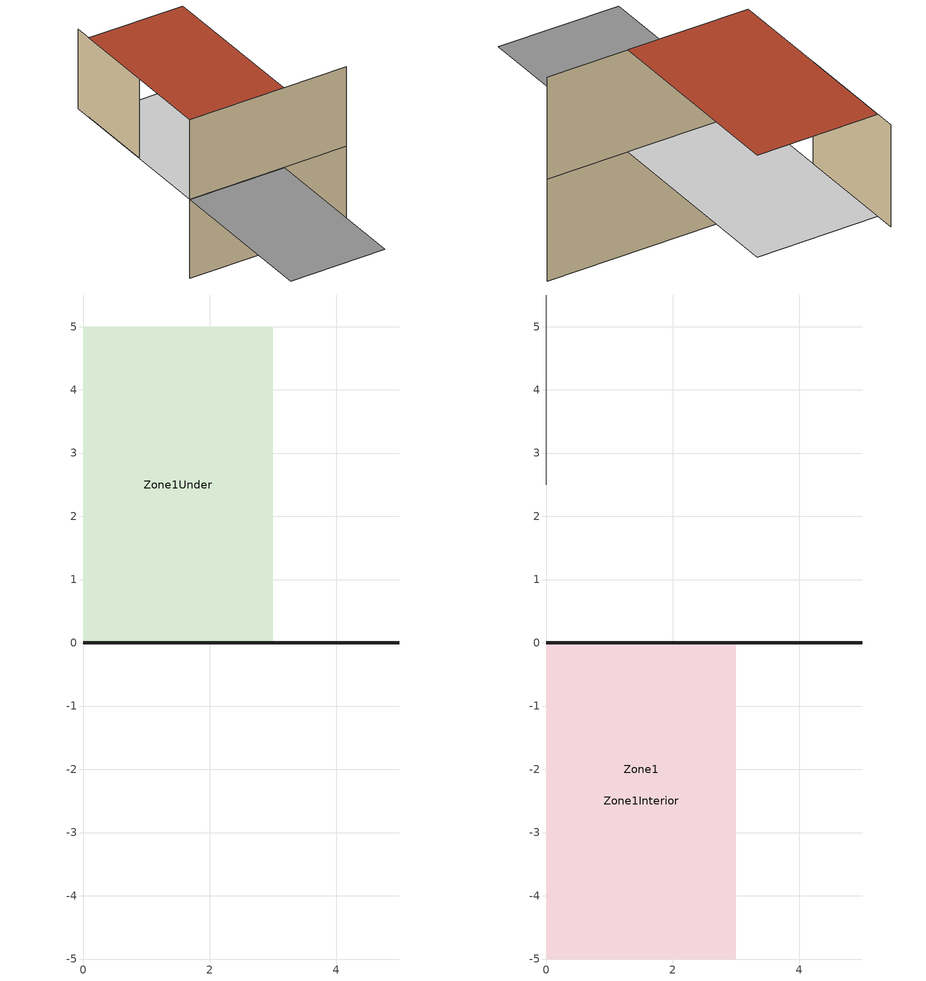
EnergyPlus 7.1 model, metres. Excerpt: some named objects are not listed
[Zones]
Zone1Under
 wall ground (ConcreteWall): 0,0 5,0 z-2.5:0
 ceiling inside (LayInTile): 0,5 0,0 3,0 3,5 z0
Zone1
 floor ground (ConcreteSlab): 0,-5 0,0 3,0 3,-5 z0
 floor adiabatic (ConcreteSlab): 0,-5 0,0 3,0 3,-5 z0
 wall outside (WoodStud): 0,0 5,0 z0:2.5
 wall adiabatic (WoodStud): 0,0 5,0 z0:2.5
 ceiling adiabatic (LayInTile): 0,5 0,0 3,0 3,5 z2.5
 roof outside (MetalDeck): 0,5 0,0 3,0 3,5 z2.5
Zone1Interior
 floor inside (ConcreteSlab): 0,-5 0,0 3,0 3,-5 z0
 wall inside (Woodstud): 0,2.5 0,5.5 z0:2.5
[Coil:Cooling:DX:TwoSpeed]
Coil:Cooling:DX:TwoSpeedA1: AvailSched, 950, 0.8, 3, 0.001, AirInNode, AirOutNode, TotCoolCapFunTempCurve, TotCoolCapFunFlowFracCurve, EneInRatFunTempCurve, EnInRatFunFlowFracCurve, PartLoadFracCorCurve, 850, 0.8, 3, 0.001, LowSpeedTotCoolCapFunTempCurve, LowSpeedEneInRatFunTempCurve, ConAirInNode, AirCooled, 0.9, , , 0.9, , , SupWatStorTank, ConCollWatStorTank, 0, 2, BasHeatOpSched
[Coil:Cooling:DX:MultiSpeed]
Coil:Cooling:DX:MultiSpeedA1: AvailSched, AirInNode, AirOutNode, ConAirInNode, AirCooled, SupWatStorTank, ConCollWatStorTank, No, No, 0, 10, 0, 2, BasHeatOpSched, NaturalGas, 2, 950, 0.8, 3, 0.001, Speed1TotCoolCapFunTempCurve, Speed1TotCoolCapFunFlowFracCurve, Speed1EneInRatFunTempCurve, Speed1EneInRatFunFlowFracCurve, Speed1PartLoadFracCorCurve, 0, 0, 0, 0, 0.1, Speed1WasHeatFunTempCurve, 0.9, , , 900, 0.7, 3, 0.0005, Speed2TotCoolCapFunTempCurve, Speed2TotCoolCapFunFlowFracCurve, Speed2EneInRatFunTempCurve, Speed2EneInRatFunFlowFracCurve, Speed2PartLoadFracCorCurve, 0, 0, 0, 0, 0.5, Speed2WasHeatFunTempCurve, 0.9, , , , , 3, , A25, A26, A27, A28, A29, 0, 0, 0, 0, , A30, 0.9, , , , , 3, , A31, A32, A33, A34, A35, 0, 0, 0, 0, , A36, 0.9
[Coil:Cooling:DX:TwoStageWithHumidityControlMode]
Coil:Cooling:DX:TwoStageWithHumidityControlModeA1: AvailSched, AirInNode, AirOutNod, 0, 10, 1, 0, CoilPerformance:DX:Cooling, NormModeStage1CoilPerform, CoilPerformance:DX:Cooling, NormModeStage1+2CoilPerform, CoilPerformance:DX:Cooling, DehumMode1Stage1CoilPerform, CoilPerformance:DX:Cooling, DehumMode1Stage1+2CoilPerform, SupWatStorTank, ConCollWatStorTank, 0, 2, BasHeatOpSched
[CoilPerformance:DX:Cooling]
CoilPerformance:DX:CoolingA1: 950, 0.7, 3, 2.5, 0, TotCoolCapFunTempCurve, TotCoolCapFunFlowFracCurve, EneInRatFunTempCurve, EneInRatFunFlowFracCurve, PartLoadFracCorCurve, 0, 0, 0, 0, ConAirInNode, AirCooled, 0.9, , 0
[Coil:Cooling:DX:VariableRefrigerantFlow]
Coil:Cooling:DX:VariableRefrigerantFlowA1: AvailSched, 950, 0.6, 2, CoolCapRatModFunTempCurve, CoolCapModCurveFunFlowFrac, CoilAirInNode, CoilAirOutNode, WatStorTankConColl
[Coil:Heating:DX:VariableRefrigerantFlow]
Coil:Heating:DX:VariableRefrigerantFlowA1: AvailSched, 950, 1.5, CoilAirInNode, CoilAirOutNode, HeatCapRatModFunTempCurve, HeatCapModFunFlowFracCurve
[Coil:Heating:Water]
Coil:Heating:WaterA1: AvailSched, , , WatInNode, WatOutNode, AirInNode, AirOutNode, UFactorTimesAreaAndDersignWaterFlowRate, , 82.2, 16.6, 71.1, 32.2, 0.5
[Coil:Heating:Steam]
Coil:Heating:SteamA1: AvailSched, , 2.5, 20, WatInNode, WatOutNode, AirInNode, AirOutNode, TemperatureSetpointControl, TempSetNode
[Coil:Heating:Electric]
Coil:Heating:ElectricA1: AvailSched, 1, , AirInNode, AirOutNode, TempSetNode
[Coil:Heating:Gas]
Coil:Heating:GasA1: AvailSched, 0.8, , AirInNode, AirOutNode, TempSetNode, 15, PartLoadFracCorCurve, 15
[Coil:Heating:Desuperheater]
Coil:Heating:DesuperheaterA1: AvailSched, 0.7, AirInNode, AirOutNode, Coil:Cooling:DX:SingleSpeed, HeatSource, TempSetNode, 10
[Coil:Heating:DX:SingleSpeed]
Coil:Heating:DX:SingleSpeedA1: AvailSched, 950, 5.5, 0.1, 773.3, AirInNode, AirOutNode, TotHeatCapFunTempCurve, TotHeatCapFunFlowFracCurve, EneInRatFunTempCurve, EneInRatFunFlowFracCurve, PartLoadFracCorCurve, DefrEneInRatFunTempCurve, -8, 20, 5, 0, 10, ReverseCycle, Timed, 0.058333, 0, 4, EvapAirInNode
[Coil:Heating:DX:MultiSpeed]
Coil:Heating:DX:MultiSpeedA1: AvailSched, AirInNode, AirOutNode, -8, 0, 10, DefrEneInRatFunTempCurve, 5, ReverseCycle, Timed, 0.058333, 0, No, NaturalGas, 2, 975, 5.5, 0.01, Speed1TotHeatCapFunTempCurve, Speed1TotHeatCapFunFlowFracCurve, Speed1EneInRatFunTempCurve, Speed1EneInRatFunFlowFracCurve, Speed1PartLoadFracCorCurve, 0.5, Speed1WasHeatFunTempCurve, 950, 5.5, 0.005, Speed2TotHeatCapFunTempCurve, Speed2TotHeatCapFunFlowFracCurve, Speed2EneInRatFunTempCurve, Speed2EneInRatFunFlowFracCurve, Speed2PartLoadFracCorCurve, 0.5, Speed2WasHeatFunTempCurve, , , , A22, A23, A24, A25, A26, , A27, , , , A28, A29, A30, A31, A32, , A33
[Coil:Cooling:WaterToAirHeatPump:ParameterEstimation]
Coil:CoolingWaterToAirHeatPump:ParameterEstimationA1: Scroll, R410a, 5, 900, 0, 0, 1500, 0, WatInNode, WatOutNode, AirInNode, AirOutNode, 1, 1.5, 200, 100, 0.7, , , , 5, 2, 0.4, , 1.5, 2
[Coil:Heating:WaterToAirHeatPump:ParameterEstimation]
Coil:Heating:WaterToAirHeatPump:ParameterEstimationA1: Scroll, R410a, 5, 900, 1500, 0, WatInNode, WatOutNode, AirInNode, AirOutNode, 1, 200, 100, 0.7, , , , 5, 2, 0.4, , 1, 2
[Coil:Cooling:WaterToAirHeatPump:EquationFit]
Coil:Cooling:WaterToAirHeatPump:EquationFitA1: WatInNode, WatOutNode, AirInNode, AirOutNode, 1.5, 1, 950, 250, 6, 1, 2, 0.75, 1.5, 5, 1, 0.7, 1, 0.35, 2.5, 0.35, 1, 0.55, 6, 1.37, 0.6, 0, 0
[Coil:Cooling:WaterToAirHeatPump:VariableSpeedEquationFit]
Coil:Cooling:WaterToAirHeatPump:VariableSpeedEquationFitA1: WatRefHXWatInNode, WatRefHXWatOutNode, InAirInNode, InAirOutNode, 2, 2, 975, .01, .01, 0, 0, 0, EnePartLoadFracCurve, 1, 0.75, 5.5, 5, 4.5, Speed1TotCoolCapFunTempCurve, Speed1TotCoolCapFunAirFlowFracCurv, Speed1TotCoolCapFunWatFlowFracCurve, Speed1EneInRatFunTempCurve, Speed1EneInRatFunAirFlowFracCurve, Speed1EneInRatFunWatFlowFracCurve, 0.5, Speed1WasHeatFunTempCurve, 1000, 0.75, 6, 5.5, 5, Speed2TotCoolCapFunTempCurve, Speed2TotCoolCapFunAirFlowFracCurve, Speed2TotCoolCapFunWatFlowFracCurve, Speed2EneInRatFunTempCurve, Speed2EneInRatFunAirFlowFracCurve, Speed2EneInRatFunWatFlowFracCurve, 0.5, Speed2WasHeatFunTempCurve, , , , , , A21, A22, A23, A24, A25, A26, , A27, , , , , , A28, A29, A30, A31, A32, A33, , A34, , , , , , A35, A36, A37, A38, A39, A40, , A41, , , , , , A42, A43, A44, A45, A46, A47, , A48, , , , , , A49, A50, A51, A52, A53, A54, , A55, , , , , , A56, A57, A58, A59, A60, A61, , A62, , , , , , A63, A64, A65, A66, A67, A68, , A69, , , , , , A70, A71, A72, A73, A74, A75, , A76
[Coil:Heating:WaterToAirHeatPump:EquationFit]
Coil:Heating:WaterToAirHeatPump:EquationFitA1: WatInNode, WatOutNode, AirInNode, AirOutNode, 1, 0.75, 950, 5, 0.5, 2, 0.01, 0.05, 15, 1.5, .75, 6, .45, 11
[Coil:Heating:WaterToAirHeatPump:VariableSpeedEquationFit]
Coil:Heating:WaterToAirHeatPump:VariableSpeedEquationFitA1: WatRefHXWatInNode, WatRefHXWatOutNode, InAirInNode, InAirOutNode, 2, 2, 900, 0.01, 0.005, EnePartLoadFracCurve, 950, 6.5, 0.001, 0.005, Speed1TotHeatCapFunTempCurve, Speed1TotHeatCapFunAirFlowFracCur, Speed1TotHeatCapFunWatFlowFracCur, Speed1EneInRatFunTempCurve, Speed1EneInRatFunAirFlowFracCurve, Speed1EneInRatFunWatFlowFracCurve, 0.5, A13, 950, 6.5, 0.5, 0.3, Speed2TotHeatCapFunTempCurve, Speed2TotHeatCapFunAirFlowFracCur, Speed2TotHeatCapFunWatFlowFracCurve, Speed2EneInRatFunTempCurve, Speed2EneInRatFunAirFlowFracCurve, Speed2EneInRatFunWatFlowFracCurve, 0.1, Speed2WasHeatFunTempCurve, , , , , A21, A22, A23, A24, A25, A26, , A27, , , , , A28, A29, A30, A31, A32, A33, , A34, , , , , A35, A36, A37, A38, A39, A40, , A41, , , , , A42, A43, A44, A45, A46, A47, , A48, , , , , A49, A50, A51, A52, A53, A54, , A55, , , , , A56, A57, A58, A59, A60, A61, , A62, , , , , A63, A64, A65, A66, A67, A68, , A69, , , , , A70, A71, A72, A73, A74, A75, , A76
[Coil:WaterHeating:AirToWaterHeatPump]
Coil:WaterHeating:AirToWaterHeatPumpA1: 900, 3.2, 0.85, 19.7, 13.5, 57.5, , , Yes, Yes, No, 0, 0.2, EvapAirInNode, EvapAirOutNode, ConWatInNode, ConWatOutNode, 0, 10, WetBulbTemperature, HeatCapFunTempCurve, HeatCapFunAirFlowFracCurve, HeatCapFunWatFlowFracCurve, HeatCOPFunTEmpCurve, HeatCOPFunAirFlowFracCurve, HeatCOPFunWatFlowFracCurve, PartLoadFracCorCurve
[Coil:WaterHeating:Desuperheater]
Coil:WaterHeating:DesuperheaterA1: AvailSched, SetTempSched, 5, 0.7, 10, 5, 20, HeatReEffFunTempCurve, WatInNode, WatOutNode, WaterHeater:Mixed, Tank, Coil:Cooling:DX:SingleSpeed, HeatSource, 3.5, 0, 0.2, 0, 0
[CoilSystem:Cooling:DX]
CoilSystem:Cooling:DXA1: AvailSched, DXCoolCOilSysInNode, DXCoolCoilSysOutNode, DXCoolCoilSysNode, CoilSystem:Cooling:DX:HeatExchangerAssited, CoolCoil, None, Yes, No
[CoilSystem:Heating:DX]
CoilSystem:Heating:DXA1: AvailSched, Coil:Heating:DX:SingleSpeed, HeatCoil
[CoilSystem:Cooling:Water:HeatExchangerAssisted]
CoilSystem:Cooling:Water:HeatExchangerAssistedA1: HeatExchanger:AirToAir:SensibleAndLatent, HeatExchanger, Coil:Cooling:Water, CoolCoil
[CoilSystem:Cooling:DX:HeatExchangerAssisted]
CoilSystem:Cooling:DX:HeatExchangerAssistedA1: HeatExchanger:AirToAir:SensibleAndLatent, HeatExchanger, Coil:Cooling:DX:SingleSpeed, CoolCoil
[EvaporativeCooler:Direct:CelDekPad]
EvaporativeCooler:Direct:CelDekPadA1: AvailSched, 1.5, 0.05, 550, AirInNode, AirOutNode, A5, WatSupStorTank
[EvaporativeCooler:Indirect:CelDekPad]
EvaporativeXooler:Indirect:CelDekPadA1: AvailSched, 1.5, 0.05, 550, 5.5, 0.7, 50, 0.6, PrimAirInNode, PrimAirOutNode, A5, WatSupStorTank, SecAirInNode
[EvaporativeCooler:Indirect:WetCoil]
EvaporativeCooler:Indirect:WetCoilA1: AvailSched, 0.75, 2, 500, 5.5, 0.7, 25, PrimAirInNode, PrimAirOutNode, A5, WatSupStorTank, SecAirInNode
[EvaporativeCooler:Indirect:ResearchSpecial]
EvaporativeCooler:Indirect:ResearchSpecialA1: AvailSched, 1, 2, 350, , 0.6, 18, PrimAirInNode, PrimAirOutNode, ControlType, 0.7, SecAirInNode, SensNode, RelAirInNode, WatSupStorTank, 0.4, 3
[EvaporativeCooler:Direct:ResearchSpecial]
EvaporativeCooler:Direct:ReasearchSpecialA1: AvailSched, 0.75, 375, AirInNode, AirOutNode, SensNode, WatSupStorTank, 0.3, 3
[Humidifier:Steam:Electric]
Humidifier:Steam:ElectricA1: AvailSched, 6.5, 550, 500, 300, AirInNode, AirOutNode, WatStorTank
[Dehumidifier:Desiccant:NoFans]
Dehumidifier:Desiccant:NoFansA1: AvailSched, ProAirInNode, ProAirOutNode, RegenAirInNode, RegenFanInNode, LeavingMaximumHumidityRatioSetpoint, 0.6, 6.5, 3, 500, Coil:Heating:Gas, RegenCoil, Fan:VariableVolume, RegenFan, Default, LeavDryFunEntDryHumRatCur, LeavDryFunAirVelCurve, LeavHumRatFunEntDryHum, LeavHumRatFunAirVelCurve, RegenEneFunEntDryHumRat, RegenEneFunAirVelCurve, RegenVelFunEntDryHumRat, RegenVelFunAirVelCurve, 121
[Dehumidifier:Desiccant:System]
Dehumidifier:Desiccant:SystemA1: AvailSched, HeatExchanger:Desiccant:BalancedFlow, DesHeatExchanger, SensNode, Fan:OnOff, RegenAirFan, DrawThrough, Coil:Heating:Gas, RegenAirHeater, 20, Coil:Cooling:DX:SingleSpeed, CompCoolCoil, No, No, 3.5, 500, ExFanPwrCurve
[HeatExchanger:AirToAir:FlatPlate]
HeatExchanger:AirToAir:FlatePlateA1: AvailSched, CounterFlow, Yes, 2, 5.5, 20, 25, 3.5, 20, 750, SupAirInNode, SupAirOutNode, SecAirInNode, SecAirOutNode
[HeatExchanger:AirToAir:SensibleAndLatent]
HeatExchanger:AirToAir:SensibleAndLatentA1: AvailSched, .01, 0, 0, 0, 0, 0, 0, 0, 0, SupAirInNode, SupAirOutNode, ExAirInNode, ExAirOutNode, 0, No, Plate, None, 1.7, 0.083, 0.012, Yes
[HeatExchanger:Desiccant:BalancedFlow]
HeatExchanger:Desiccant:BalancedFlowA1: AvailSched, RegenAirInNode, RegenAirOutNode, ProAirInNode, ProAirOutNode, HeatExchanger:Desiccant:BalancedFlow:PerformanceDataType1, HeatExchangerPer, No
[HeatExchanger:Desiccant:BalancedFlow:PerformanceDataType1]
HeatExchanger:Desiccant:BalancedFlow:PerformanceDataType1A1: 5, 3, 0, 1, 0.5, 5, -.5, 15, .03, -.3, .9, 0.2, 0.7, 15, 35, 0.2, 0.7, 15, 35, 0.5, 15, 15, 35, 20, 70, 20, 70, -5, 10, .33, 0.7, 15, -.2, 1, 2.5, 0.2, 0.7, 15, 35, .2, .7, 15, 35, 1, 15, 0.2, 0.7, 20, 70, 20, 70
[AirLoopHVAC:Unitary:Furnace:HeatOnly]
AirLoopHVAC:Unitary:Furnace:HeatOnlyA1: AvailSched, FurAirInNode, FurAirOutNode, SupAirFanOpModSched, 80, 0.01, ConZoneThermLoc, Fan:OnOff, SupFan, BlowThrough, Coil:Heating:Gas, HeatCoil
[AirLoopHVAC:Unitary:Furnace:HeatCool]
AirLoopHVAC:Unitary:Furnace:HeatCoolA1: AvailSched, FurAirInNode, FurAirOutNode, SupAirFanOpModSched, 80, 0.1, 0.1, , ConZoneThermLoc, Fan:OnOff, SupFan, BlowThrough, Coil:Heating:Gas, HeatCoil, CoilSystem:Cooling:DX:HeatExchangerAssisted, CoolCoil, None, A15, A16
[AirLoopHVAC:UnitaryHeatOnly]
AirLoopHVAC:UnitaryHeatOnlyA1: AvailSched, UnitSysAirInNOde, UnitSysAirOutNode, SupAirFanOpModSched, 80, 0.05, ConZoneThermLoc, Fan:OnOff, SupFan, BlowThrough, Coil:Heating:Gas, HeatCoil
[AirLoopHVAC:UnitaryHeatCool]
AirLoopHVACV:UnitaryHeatCoolA1: AvailSched, UnitSysAirInNode, UnitSysAirOutNode, SupAirFanOpModSched, 80, 0.05, 0.05, , ConZoneorThermostatLoc, Fan:OnOff, SupFan, BlowThrough, Coil:Heating:Gas, HeatingCoil, CoilSystem:Cooling:DX:HeatExchangerAssisted, CoolCoil, None, A15, A16
[AirLoopHVAC:UnitaryHeatPump:AirToAir]
AirLoopHVAC:UnitaryHeatPump:AirToAirA1: AvailSched, AirInNode, AirOutNode, 0.01, 0.01, .005, ConZoneThermLoc, Fan:OnOff, SupAirFan, Coil:Heating:DX:SingleSpeed, HeatCoil, CoilSystem:Cooling:DX:HeatExchangerAssisted, CoolCoil, Coil:Heating:Gas, SupHeatCoil, 55, 21, BlowThrough, SupAirFanOpModSched, None
[AirLoopHVAC:UnitaryHeatPump:WaterToAir]
AirLoopHVAC:UnitaryHeatPump:WaterToAirA1: AvailSched, AirInNode, AirOutNode, 0.01, ConZoneThremLoc, Fan:OnOff, SupAirFan, Coil:Heating:WaterToAirHeatPump:EquationFit, HeatCoil, 0.001, Coil:Cooling:WaterToAirHeatPump:EquationFit, CoolCoil, 0.001, 2.5, 60, 0.01, 60, Coil:Heating:Gas, SupHeatCoil, 55, 21, OutDryTempSensNode, BlowThrough, SupAirFanOpModeSched, None
[AirLoopHVAC:UnitaryHeatCool:VAVChangeoverBypass]
AirLoopHVAC:UnitaryHeatCool:VAVChangeoverBypassA1: AvailSched, 0.01, 0.01, .005, .002, .002, .003, , AirInNode, ByDuctMixNode, ByDuctSplitNode, AirOutNod, OutdoorAir:Mixer, OutAirMix, Fan:OnOff, SupAirFan, BlowThrough, SupAirFanOpModSched, CoilSystem:Cooling:DX:HeatExchangerAssisted, CoolCoil, Coil:Heating:Gas, HeatCoil, ZonePriority, 8, 50, None
[AirLoopHVAC:UnitaryHeatPump:AirToAir:MultiSpeed]
AirLoopHVAC:UnitaryHeatPump:AirToAir:MultiSpeedA1: AvailSched, AirInNode, AirOutNode, ConNodeTherLoc, Fan:OnOff, SupAirFan, BlowThrough, SupAirFanOpModSched, Coil:Heating:DX:MultiSpeed, HeatCoil, -8, Coil:Cooling:DX:MultiSpeed, CoolCoil, Coil:Heating:Gas, SupHeatCoil, , 21, 0, 0, 0, 80, HeatRecWatInNode, HeatRecWatOutNode, , 2, 2, 0.05, 0.05, , , 0.05, 0.05
[ZoneTerminalUnitList]
ZoneTermUnitList: ZoneTermUnit1, A3, A4, A5, A6, A7, A8, A9, A10, A11, A12, A13, A14, A15, A16, A17, A18, A19, A20, A21
[Controller:WaterCoil]
Controller:WaterCoilA1: Temperature, , Flow, SensNode, ActNode, , , 1e-07
[Controller:OutdoorAir]
Controller:OutdoorAirA1: RelAirOutNode, ReAirNode, MixAirNode, ActNode, 0.005, 2.5, NoEconomizer, ModulateFlow, , , , , , NoLockout, ProportionalMinimum, MinOutAirSched, MinFracOutAirSched, MaxFracOutAirSched, MechVentCon, TimeDayEcoConSched, No, HumConZone, 1, Yes, BypassWhenWithinEconomizerLimits
[AirLoopHVAC]
AirLoopHVACA1: ConList, AvailManList, 0, BranchListA1, ConnectList, SupSideInNode, DemSideOutNode, DemSideInNode, SupSideOutNode
[AirLoopHVAC:OutdoorAirSystem]
AirLoopHVAC:OutdoorAirSystemA1: ConList, OutAirEqList, AvailManList
[OutdoorAir:Mixer]
OutdoorAir:MixerA1: MixAirNode, OutAirStreamNode, RelAirStreamNod, ReAirStreamNode
[Pipe:Indoor]
Pipe:IndoorA1: Construction, FluidInNode, FluidOutNode, Zone, AmbTempZone, AmbTempSched, AmbAirVelSched, .01, 20
[Pipe:Outdoor]
Pipe:OutdoorA1: Construction, FluidInNode, FluidOutNode, AmbTempOutAirNode, .01, 20
[Pipe:Underground]
Pipe:UndergroundA1: Construction, FluidInNode, FluidOutNode, NoSun, .01, 20, Dirt, 0, 0, 0
[PipingSystem:Underground:Domain]
PipingSystem:Underground:DomainA1: 15, 15, 3, 4, Uniform, 1.3, 4, Uniform, 1.3, 4, Uniform, 1.3, 5, 5, 3, 30, 50, 15, 15, 10, No, 3, 5, No, BaseWallBoundCondModel, BaseFloorBoundCondModel, 0.001, 500, 0.4, 1, PipeCirc1, A10, A11, A12, A13, A14
[PipingSystem:Underground:PipeCircuit]
PipingSystem:Underground:PipeCircuitA1: 2, 7, 2, .01, .015, 4, CircInNode, CircOutNode, 0.001, 500, 3, .005, 1, PipeSeg1, A5, A6, A7, A8, A9
[PipingSystem:Underground:PipeSegment]
PipingSystem:Underground:PipeSegmentA1: 2.5, 1.5, IncreasingZ
[TemperingValve]
TemperingValveA1: InNode, OutNode, Stream2SourceNode, TempSetNode, PumpOutNode
[LoadProfile:Plant]
LoadProfile:PlantA1: InNode, OutNode, LoadSched, 10, FlowRateFracSched
[SolarCollectorPerformance:FlatPlate]
SolarCollectorPerformance:FlatPlateA1: 15, Water, 5, Average, 1, 1, .5, 3, 1
[SolarCollector:FlatPlate:Water]
SolarCollector:FlatPlate:WaterA1: SolCollPerform, Surface, InNode, OutNode, 15
[SolarCollector:FlatPlate:PhotovoltaicThermal]
SolarCollector:FlatPlate:PhotovoltaicThermalA1: Surface, PhoThermModPerform, Photovoltaic, Water, WatInNode, WatOutNode, AirInNode, AirOutNode
[SolarCollectorPerformance:PhotovoltaicThermal:Simple]
SolarCollectorPerformance:PhotovoltaicThermal:SimpleA1: 0.5, Fixed, 0.7, ThermConvEffSched, 0.84
[SolarCollector:IntegralCollectorStorage]
SolarCollector:IntegralCollectorStorageA1: IntColStorPara, Surface, AmbientAir, , InNode, OutNode, 5.5
[SolarCollectorPerformance:IntegralCollectorStorage]
SolarCollectorPerformance:IntegralCollectorStorageA1: RectangularTank, 15, 45, 0.4, 0.6, 0.8, 0.2, 0, 2, 0.05, 1.526, 0.045, 0.88, 1.37, 0.008, 0.88, 0.96, 0.3
[SolarCollector:UnglazedTranspired]
SolarCollector:UnglazedTranspiredA1: BoundCondModel, AvailSched, InNode, OutNode, SetNode, ZoneNode, FreeHeatSetSched, .001, .01, .5, .5, 3, .0001, .0001, Triangle, Kutscher1994, 1, MediumSmooth, , 0.25, 0.65, Surf1, A13, A14, A15, A16, A17, A18, A19, A20, A21
[SolarCollector:UnglazedTranspired:Multisystem]
SolCol: OutAirSys1ColInNode, A3, A4, A5, A6, A7, A8, A9, A10, A11, A12, A13, A14, A15, A16, A17, A18, A19, A20, A21
[Boiler:HotWater]
Boiler:HotWaterA1: Gasoline, , 1, EnteringBoiler, NormBoilEffCurve, 38, , 0, 1, 1, BoilWatInNode, BoilWatOutNode, 99.9, VariableFlow, 10, 1
[Boiler:Steam]
Boiler:SteamA1: NaturalGas, 10, 0.8, 40, , 0, 2.5, 1.75, 1, 0.5, 2, WatInNode, SteamOutNode, 1
[Chiller:Electric:EIR]
Chiller:Electric:EIRA1: 900, 6, 6.67, 29.4, , , CoolCapFunTempCurve, ElecInCoolOutRatFunTempCurve, ElecInCoolOutRatFunPLRatCur, 0.1, 1, 1, 0.2, ChillWatInNode, ChillWatOutNode, CondInNode, CondOutNode, WaterCooled, 0, 1, 2, ConstantFlow, 0, HeatRecInNode, HeatRecOutNode, 1, 0, 2, BasHeatOpSched
[Chiller:Electric:ReformulatedEIR]
Chiller:Electric:ReformulatedEIRA1: 900, 5, 6.67, 35, , , CoolCapFunTempCurve, ElecInCoolOutRatFunTempCurve, EleInCoolOutRatFunPLRatCur, 0.1, 1, 1, 0.2, ChillWatInNode, ChillWatOutNode, CondInNode, CondOutNode, 1, 2, ConstantFlow, 0, HeatRecInNode, HeatRecOutNode, 1
[Chiller:Electric]
Chiller:ElectricA1: AirCooled, 900, 6, ChillWatInNode, ChillWatOutNode, CondInNode, CondOutNode, 0, 2.5, 1.75, 15, 0.01, 5, , , 1, .75, 2.5, .5, 10, 1, 8, 1, .13, 3, VariableFlow, 0, HeatReInNode, HeatReOutNode, 1, 0, 2, BasHeatOpSched
[Chiller:Absorption:Indirect]
Chiller:Absorption:IndirectA1: 750, 500, ChillWatInNode, ChillWatOutNode, CondInNode, CondOutNode, 0, 2.5, 1.75, 30, 15, 5, , , VariableFlow, GenHeatInFunPLRatCurve, PumpEleInFunPLRatCurve, GenInNode, GenOutNode, CapCorFunCondTempCurve, CapCorFunChillWatTempCurve, CapCorFunGenTempCurve, GenHeatInCorFunCondTempCurve, GenHeatInCorFunChilWatT, Steam, , 0, 1, 0, 1
[Chiller:Absorption]
Chiller:AbsortionA1: 750, 500, ChillWatInNode, ChillWatOutNode, CondInNode, CondOutNode, 0, 2, 1, 6, , , 9, 1, -.2, .55, -1.5, 12, 3, GenInNode, GenOutNode, VariableFlow, Steam, , 1, 1
[Chiller:ConstantCOP]
Chiller:ConstantCOPA1: 500, 6.5, , , ChillWatInNode, ChillWatOutNode, CondInNode, CondOutNode, AirCooled, VariableFlow, 1, 0, 2, BasHeatOpSched
[Chiller:EngineDriven]
Chiller:EngineDrivenA1: AirCooled, 500, 6, ChillWatIn, ChillWatOut, CondIn, CondOut, 0, 1, 0.5, 55, 20, 10, , , 1, 2, 3, 4, 5, 6, 7, 8, 9, 0, FuelUseCurve, JackHeatRecovCurve, LubeHeatRecovCurve, TotExEneCurve, ExTempCurve, 1, 2, 3, 5, NaturalGas, 2.5, 0, HeatRecovIn, HeatRecovOut, VariableFlow, 60, 1, 0, 2, BasHeatOpSched
[Chiller:CombustionTurbine]
Chillwer:CombustionTurbineA1: AirCooled, 500, 5.5, ChillWatIn, ChillWatOut, CondIn, CondOut, 0, 1, 0.5, 55, 20, 5, , , 1, 2, 3, 4, 5, 6, 7, 8, 9, 0, 1, 2, 3, 4, 5, 6, 7, 8, 9, 0, 1, 2, 3, 4, 5, 6, 7, 8, 9, 0, , 20, 100, 25, 0, HeatRecovIn, HeatRecovOut, VariableFlow, NaturalGas, 80, 1, 0, 2, BasHeatOpSched
[ChillerHeater:Absorption:DirectFired]
ChillerHeater:Absorption:DirectFiredA1: 500, 0.8, 0.97, 1.25, 0.01, 0, ChillWatIn, ChillWatOut, CondIn, CondOut, HotWatIn, HotWatOut, 0.1, 1, 1, 29, 7, , , , CoolCapFunTempCurve, FuelInCoolOutRatFunTempCurve, FuelInCoolOutRatFunPLRatCurve, EleInCoolOutRatFunTempCurve, EleInCoolOutRatFunPLRatCur, HeatCapFunCoolCapCurve, FuelInHeatOutRatHeatOnlyOpCur, EnteringCondenser, WaterCooled, 2, 0, VariableFlow, NaturalGas, 1
[ChillerHeater:Absorption:DoubleEffect]
ChillerHeater:Absorption:DoubleEffectA1: 500, 0.8, 0.97, 1.25, 0.01, 0, ChillWatIn, ChillWatOut, CondIn, CondOut, HotWatIn, HotWatOut, 0.1, 1, 1, 29, 7, , , , CoolCapFunTempCurve, FuelInCoolOutRatFunTempCurve, FuelInCoolOutRatFunPLRatCurve, EleInCoolOutRatFunTempCurve, EleInCoolOutRatFunPLRatCur, HeatCapFunCoolCapCurve, FuelInHeatOutRatHeatOnlyOpCurve, EnteringCondenser, WaterCooled, 2, Generator:MicroTurbine, ExSourceObj, 1
[HeatPump:WaterToWater:EquationFit:Heating]
HeatPump:WaterToWater:EquationFit:HeatingA1: SourceSideIn, SourceSideOut, LoadSideIn, LoadSideOut, 10, 12, 500, 600, 5, 6, 7, 8, 9, 0, 1, 2, 3, 4, .1
[HeatPump:WaterToWater:EquationFit:Cooling]
HeatPump:WaterToWater:EquationFit:CoolingA1: SourceSideIn, SourceSideOut, LoadSideIn, LoadSideOut, 10, 12, 450, 600, 5, 6, 7, 8, 9, 0, 1, 2, 3, 4, .1
[HeatPump:WaterToWater:ParameterEstimation:Cooling]
HeatPump:WaterToWater:ParameterEstimation:CoolingA1: SourceSideIn, SourceSideOut, LoadSideIn, LoadSideOut, 5.5, 500, 0, 1, 0.6, 7, 8, 1.5, 0.75, 2.5, 1, 10, 150, 50, 0.1, 500000000, 0, .1
[HeatPump:WaterToWater:ParameterEstimation:Heating]
HeatPump:WaterToWater:ParameterEstimation:HeatingA1: SourceSideIn, SourceSideOut, LoadSideIn, LoadSideOut, 5.5, 500, 0, 1, 0.7, 10, 11, 0.7, 0.9, 2, 1, 15, 120, 25, 0.05, 500000000, 0, .1
[DistrictCooling]
DistrictCoolingA1: ChillWatIn, ChillWatOut, 550
[DistrictHeating]
DistrictHeatingA1: HotWatIn, HotWatOut, 600
[CoolingTower:SingleSpeed]
CoolingTower:SingleSpeedA1: WatIn, WatOut, , 0.5, 250, , 0, 0, NominalCapacity, 1000, 1000, 0, 2, BasHeatOpSched, LossFactor, 0.2, 0.008, ConcentrationRatio, 3, BlowMakeWatUseSched, SupWatStorTank, OutAirIn, FanCycling, 1, MinimalCell, 0.33, 2.5, 1
[CoolingTower:TwoSpeed]
CoolingTower:TwoSpeedA1: WatIn, WatOut, , 0.5, 250, , 0.35, 175, , 0, 0, NominalCapacity, 800, 750, 800, 0, 2, BasHeatOpSched, LossFactor, 0.2, 0.008, ConcentrationRatio, 3, BlowMakeWatUseSched, SupWatStorTank, OutAirIn, 1, MinimalCell, 0.33, 2.5, 1
[CoolingTower:VariableSpeed]
CoolingTower:VariableSpeedA1: WatIn, WatOut, YorkCalc, ModCoeff, 25.6, 3.9, 5.6, 0.4, 0.5, 250, FanPwrRatFunAirFlowRateRatCurve, 0.2, 0.125, 0, 2, BasHeatOpSched, LossFactor, 0.2, 0.008, ConcentrationRatio, 3, BlowMakeWatUseSched, SupWatStorTank, OutAirIn, 1, MinimalCell, 0.33, 2.5, 1
[CoolingTowerPerformance:CoolTools]
CoolTowerPerformance:CoolToolsA1: 1, 100, 0, 100, 0, 100, 0, 9.5, 9, 0, 1, 2, 3, 4, .5, -1, .1, 0, 12, .33, 5.1, -3, .65, 1, .12, 1.3, -.33, 2.5, 0.1, 1, 1.1, -1, -.03, .05, 9, 5.5, 7.2, -.01, 1.8, 2, .15, 3.3, 0
[CoolingTowerPerformance:YorkCalc]
CoolingTowerPerformance:YorkCalcA1: 0, 100, 0, 100, 0, 100, 0, 9.5, 9.5, 0, 1, 2, 3, 4, 5, .6, 7.7, -.8, 0, .9, .1, -.2, 5.5, 3, .09, -2, .5, 1.5, 6, -.01, 0, .15, .23, .31, 0, .75
[EvaporativeFluidCooler:SingleSpeed]
EvaporativeFluidCooler:SingleSpeedA1: WatIn, WatOut, 0.5, 250, 3.5, StandardDesignCapacity, OutAirIn, 900, , , , , , , FanCycling, 1, SaturatedExit, 5, 0.008, ConcentrationRatio, 3, BlowMakeWatUseSched, SupWatStorTank
[EvaporativeFluidCooler:TwoSpeed]
EvaporativeFluidCooler:TwoSpeedA1: WatIn, WatOut, 0.6, 275, 0.3, 150, 4.5, StandardDesignCapacity, OutAirIn, 950, 750, , , , , , , , , 1, SaturatedExit, 5, 0.008, ConcentrationRatio, 3, BlowMakeWatUseSched, SupWatStorTank
[FluidCooler:SingleSpeed]
FluidCooler:SingleSpeedA1: WatIn, WatOut, NominalCapacity, , 950, 50, 35, 25, 0.4, 0.5, 250, OutAirIn
[FluidCooler:TwoSpeed]
FluidCooler:TwoSpeedA1: WatIn, WatOut, NominalCapacity, , , 950, 700, 40, 35, 25, 0.4, 0.7, 350, 0.5, 250, OutAirIn
[HeatExchanger:Hydronic]
HeatExchanger:HydronicA1: ContComp, ContCompObj, SetSched, CondIn, CondOut, PlantIn, PlantOut, Loop, HeatExSetSched, Ideal, 15, 8, 9, ContCompCondIn, ContCompCondOut, ContCompPlantIn, ContCompPlantOut
[HeatExchanger:Plate]
HeatExchanger:PlateA1: ContComp, ContCompObj, DemSideIn, DemSideOut, SupSideIn, SupSideOut, Ideal, 15, 12, 13
[HeatExchanger:WatersideEconomizer]
HeatExchanger:WatersideEconomizerA1: Ideal, , ChillWatIn, ChillWatOut, CondIn, CondOut, 1.5, 1.5, 0.8, 0.001
[WaterHeater:Mixed]
WaterHeater:MixedA1: 0, SetTempSched, 0, 150, Cycle, , 0, 0, 0, NaturalGas, 0.8, PLFacCurve, 0, NaturalGas, 0, 0, NaturalGas, 0, Zone, AmbTempSched, AmbTempZone, AmbTempOutAir, 0.2, 1, 0.3, 1, 5.5, UseFlowRatFracSched, ColdWatSupTepSched, UseSideIn, UseSideOut, 1, SourceSideIn, SourceSideOut, 1, , , 1.5
[WaterHeater:Stratified]
WaterHeater:StratifiedA1: General, 70, 5, VerticalCylinder, 2, 150, MasterSlave, Heat1SetTempSched, 0, , 3, Heat2SetTempSched, 0, 0, 0, NaturalGas, 0.8, 0, NaturalGas, 0, 0, 0, NaturalGas, 0, 0, Zone, AmbTempSched, AmbTempZone, AmbTempOutAir, 0, 1, 0.3, 1, 4.5, UseFlowRatFracSched, ColdWatSupTempSched, UseSideIn, UseSideOut, 1, 0, , SourceSideIn, SourceSideOut, 1, , 0, Fixed, , , 1.5, 1, 0, 0, 0, 0, 0, 0, 0, 0, 0, 0, 0
[WaterHeater:Sizing]
WaterHeater:SizingA1: PerUnit, , , , , , , , , , 1, 30, 8, , 1
[WaterHeater:HeatPump]
WaterHeater:HeatPumpA1: AvailSched, CompSetTempSched, 5, CondWatIn, CondWatOut, , , ZoneAndOutdoorAir, AirIn, AirOut, OutAir, ExAir, InAirTempSched, InAirHumSched, InAirZone, WaterHeater:Mixed, Tank, TankUseSideIn, TankUseSideOut, Coil:WaterHeating:AirToWaterHeatPump, DXCoil, 10, Zone, CompAmbTempSched, Fan:OnOff, Fan, DrawThrough, 0, 0, Outdoors, InAirMix, OutAirSplit, InAirMix, Heater1
[ThermalStorage:Ice:Simple]
ThermalStorage:Ice:SimpleA1: IceOnCoilExternal, 20, Inlet, Outlet
[ThermalStorage:Ice:Detailed]
ThermalStorage:Ice:DetailedA1: AvailSched, 20, Inlet, Outlet, DisCurveObj, DisCurve, ChgCurveObj, ChgCurve, 24, 10, 10, 0.1, 0
[ThermalStorage:ChilledWater:Mixed]
ThermalStorage:ChilledWater:MixedA1: 0.1, SetTempSched, 0.5, 0, 975, Zone, AmbTempSched, AmbTempZone, AmbTempOutAir, 0.2, UseSideIn, UseSideOut, 1, UseSideAvailSched, , SourceSideIn, SourceSideOut, 1, SourceSideAvailSched, , 4
[ThermalStorage:ChilledWater:Stratified]
ThermalStorage:ChilledWater:StratifiedA1: 30, 3, VerticalCylinder, 15, SetTempSched, 0, 1.5, 0, 500, Zone, AmbTempSched, AmbTempZone, AmbTempOut, 1.5, UseSideIn, UseSideOut, 1, UseSideAvailSched, , 0, , SourceSideIn, SourceSideOut, 1, SourceSideAvailSched, 0, , , 4, Fixed, 1, 0, 0, 0, 0, 0, 0, 0, 0, 0, 0, 0
[PlantLoop]
PlantLoopA1: Water, UseDefFlu, PlantEquipOpScheme, LoopTempSet, 150, 1, 5.5, 0, , PlantSideIn, PlantSideOut, PlantSideBrList, PlantSideConList, DemSideIn, DemSideOut, DemSideBrList, DemSideConList, Sequential, AvailManList, SingleSetPoint, None, None
[CondenserLoop]
CondenserLoopA1: Water, UseDefFlu, CindEquipOpScheme, CondLoopTempSet, 150, 0, 5.5, 0, , CondSideIn, CondSideOut, CondSideBrList, CondSideConList, DemSideIn, DemSideOut, CondDemSideBrList, CondDemSideConList, Sequential, None
[PlantEquipmentOperation:Uncontrolled]
PlantEquipmentOperation:UncontrolledA1: EquipList
[PlantEquipmentOperation:CoolingLoad]
PlantEquipmentOperation:CoolingLoadA1: 0, 1000
[PlantEquipmentOperation:HeatingLoad]
PlantEquipmentOperation:HeatingLoadA1: 0, 1000, R1EquipList
[PlantEquipmentOperation:OutdoorDryBulb]
PlantEquipmentOperation:OutdoorDryBulbA1: -70, 70, R1EquipList
[PlantEquipmentOperation:OutdoorWetBulb]
PlantEquipmentOperation:OutdoorWetBulbA1: -70, 70, R1EquipList
[PlantEquipmentOperation:OutdoorRelativeHumidity]
PlantEquipmentOperation:OutdoorRelativeHumidityA1: 0, 100, R1EquipList
[PlantEquipmentOperation:OutdoorDewpoint]
PlantEquipmentOperation:OutdoorDewpointA1: -70, 70, R1EquipList
[PlantEquipmentOperation:ComponentSetpoint]
PlantEquipmentOperation:ComponentSetpointA1: Equip1Obj, Equip1, DemCalc1, Set1, 2.5, Dual, A7, A8, A9, A10, , , A12, A13, A14, A15, , , A17, A18, A19, A20, , , A22, A23, A24, A25, , , A27, A28, A29, A30, , , A32, A33, A34, A35, , , A37, A38, A39, A40, , , A42, A43, A44, A45, , , A47, A48, A49, A50
[PlantEquipmentOperation:OutdoorDryBulbDifference]
PlantEquipmentOperation:OutdoorDryBulbDifferenceA1: RefTemp, -50, 100, R1EquipList
[PlantEquipmentOperation:OutdoorWetBulbDifference]
PlantEquipmentOperation:OutdoorWetBulbDifferenceA1: RefTemp, -50, 100, R1EquipList
[PlantEquipmentOperation:OutdoorDewpointDifference]
PlantEquipmentOperation:OutdoorDewpointDifferenceA1: RefTemp, -50, 100, R1EquipList
[PlantEquipmentOperationSchemes]
PlantEquipmentOperationSchemesA1: PlantEquipmentOperation:ComponentSetpoint, ConScheme1, ConScheme1Sched, , A6, A7, , A9, A10, , A12, A13, , A15, A16, , A18, A19, , A21, A22, , A24, A25
[CondenserEquipmentOperationSchemes]
CondenserEquipmentOperationSchemesA1: PlantEquipmentOperation:OutdoorDryBulb, ConScheme1, ConScheme1Sched, , A6, A7, , A9, A10, , A12, A13, , A15, A16, , A18, A19, , A21, A22, , A24, A25
[EnergyManagementSystem:Sensor]
EnergyManagementSystem:SensorA1: A2; A3
[EnergyManagementSystem:Actuator]
EnergyManagementSystem:ActuatorA1: ActCompUni; ActComp; ActCompCon
[EnergyManagementSystem:ProgramCallingManager]
EnergyManagementSystem:ProgramCallingManagerA1: EndofZoneSizing; ProName1
[EnergyManagementSystem:Program]
EnergyManagementSystem:ProgramA1: ProLine1
[EnergyManagementSystem:Subroutine]
EnergyManagementSystem:SubroutineA1: ProLine1
[EnergyManagementSystem:OutputVariable]
EnergyManagementSystem:OutpotVariableA1: EMSVar; Averaged; ZoneTimeStep; EMSProSub
[EnergyManagementSystem:MeteredOutputVariable]
EnergyManagementSystem:MeteredOutputVariableA1: EMSVar; ZoneTimestep; EMSProSub; NaturalGas; HVAC; Fans; General
[EnergyManagementSystem:TrendVariable]
EnergyManagementSystem:TrendVariableA1: EMSVar; 24
[EnergyManagementSystem:InternalVariable]
EnergyManagementSystem:InternalVariableA1: IntDataIndKey; IntDat
[EnergyManagementSystem:CurveOrTableIndexVariable]
EnergyManagementSystem:CurveOrTableIndexVariableA1: CurveTabObj
[EnergyManagementSystem:ConstructionIndexVariable]
EnergyManagementSystem:ConstructionIndexVariableA1: ConsObj
[ExternalInterface:Schedule]
ExternalInterface:ScheduleA1: ScheduleTypeLimitsName, 1
[ExternalInterface:Variable]
ExternalInterface:VariableA1: 1
[ExternalInterface:Actuator]
ExternalInterface:ActuatorA1: ActCompUni, ActComp, ActCompCon, 1
[ExternalInterface:FunctionalMockupUnit]
ExternalInterface:FunctionalMockupUnitA1: 0, 0
[ExternalInterface:FunctionalMockupUnit:From:Variable]
EPlusKey: EPlusVar, FMUFile, FMUIns, FMUVar
[ExternalInterface:FunctionalMockupUnit:To:Schedule]
EPlusVar: SchedTypeLim, FMUFile, FMUIns, FMUVar, 1
[ExternalInterface:FunctionalMockupUnit:To:Actuator]
EPlusVar: ActCompUni, ActComp, ActCompCon, FMUFile, FMUIns, FMUVar, 1
[ExternalInterface:FunctionalMockupUnit:To:Variable]
EPlusVar: FMUFile, FMUIns, FMUVar, 1
[ZoneHVAC:ForcedAir:UserDefined]
ZoneHVAC:ForcedAir:UserDefinedA1: OverModSimProCallMan, ModSetSizProCallMan, PriAirIn, PriAirOut, SecAirIn, SecAirOut, 1, PlantCon1In, PlantCon1Out, A10, A11, A12, A13, SupInWatStorTank, CollOutWatStorTank, AmbZone
[AirTerminal:SingleDuct:UserDefined]
AirTerminal:SingleDuct:UserDefinedA1: OverModSimProCallMan, ModSetSizProCallMan, PriAirIn, PriAirOut, SecAirIn, SecAirOut, 1, PlantCon1In, PlantCon1Out, A10, A11, SupInWatStorTank, CollOutWatStorTank, AmbZone
[Coil:UserDefined]
Coil:USerDefinedA1: OverModSimProCallMan, ModSetSizProCallMan, 1, AirCon1In, AirCon1Out, A6, A7, No, A9, A10, SupInWatStorTank, CollOutWatStorTank, AmbZone
[PlantComponent:UserDefined]
PlantComponent:UserDefinedA1: MainModProCallMan, 1, PlantCon1In, PlantCon1Out, MeetsLoadWithNominalCapacity, NeedsFlowAndTurnsLoopOn, PlantCon1IniProCallMan, PlantCon1SimProCallMan, A9, A10, , , A13, A14, A15, A16, , , A19, A20, A21, A22, , , A25, A26, AirConIn, AirConOut, SupInWatStorTank, CollOutWatStorTank, AmbZone
[AvailabilityManager:Scheduled]
AvailabilityManager:ScheduledA1: AvailManSched
[AvailabilityManager:ScheduledOn]
AvailabilityManager:ScheduledOnA1: AvailManSched
[AvailabilityManager:ScheduledOff]
AvailabilityManager:ScheduledOffA1: AvailManSched
[AvailabilityManager:NightCycle]
AvailabilityManager:NightCycleA1: AppSched, FanSched, StayOff, 1, 3600, ConZone
[AvailabilityManager:DifferentialThermostat]
AvailabilityManager:DifferentialThermostatA1: HotNode, ColdNode, 30, 20
[AvailabilityManager:HighTemperatureTurnOff]
AvailabilityManager:HighTemperatureTurnOffA1: SensorNode, 150
[AvailabilityManager:HighTemperatureTurnOn]
AvailabilityManager:HighTemperatureTurnOnA1: SensorNode, 120
[AvailabilityManager:LowTemperatureTurnOff]
AvailabilityManager:LowTemperatureTurnOffA1: SensorNode, -15, A3
[AvailabilityManager:LowTemperatureTurnOn]
AvailabilityManager:LowTemperatureTurnOnA1: SensorNode, 15
[AvailabilityManager:NightVentilation]
AvailabilityManager:NightVentilationA1: AppSched, FanSched, VentTempSched, 2, 15, 1, ConZone
[AvailabilityManager:HybridVentilation]
AvailabilityManger:HybridVentilationA1: HVACAirLoop, ConZone, VentConModeSched, Yes, 40, -100, 100, 5, 299995, -100, 100, MinOutVentAirSched, OpFacFunWindSpeedCurve, AirNetConTypeSched, SimpAirConTypeSched, ZoneVentObj
[SetpointManager:Scheduled]
SetpointManager:ScheduledA1: Temperature, Schedule, SetNode
[SetpointManager:Scheduled:DualSetpoint]
SetpointManager:Scheduled:DualSetpointA1: Temperature, HighSetSched, LowSetSched, SetNode
[SetpointManager:OutdoorAirReset]
SetpointManager:OutdoorAirResetA1: Temperature, 0, -10, 30, 55, SetNode, Schedule
[SetpointManager:SingleZone:Reheat]
SetpointManager:SingleZone:ReheatA1: Temperature, -99, 99, ConZone, ZoneNode, ZoneIn, SetNode
[SetpointManager:SingleZone:Heating]
SetpointManager:SingleZone:HeatingA1: Temperature, -99, 99, ConZone, ZoneNode, ZoneInNode, SetNode
[SetpointManager:SingleZone:Cooling]
SetpointManager:SingleZone:CoolingA1: Temperature, -99, 99, ConZone, ZoneNode, ZoneInNode, SetNode
[SetpointManager:SingleZone:Humidity:Minimum]
SetpointManager:SingleZone:Humiditiy:MinimumA1: A2, A3, SetNode, ConZoneAir
[SetpointManager:SingleZone:Humidity:Maximum]
SetpointManager:SingleZone:Humidity:MaximumA1: A2, A3, SetNode, ConZoneAir
[SetpointManager:MixedAir]
SetpointManager:MixedAirA1: Temperature, RefSet, FanIn, FanOut, SetNode
[SetpointManager:OutdoorAirPretreat]
SetpointManager:OutdoorAirPretreatA1: Temperature, -99, 99, 0.0001, 1, RefSet, MixAirStream, OutAirStream, ReAirStream, SetNode
[SetpointManager:Warmest]
SetpointManager:WarmestA1: Temperature, HVACAirLoop, 12, 18, MaximumTemperature, SetNode
[SetpointManager:Coldest]
SetpointManager:ColdestA1: Temperature, HVACAirLoop, 20, 50, MinimumTemperature, SetNode
[SetpointManager:ReturnAirBypassFlow]
SetpointManager:ReturnAirBypassFlowA1: Flow, HVACAirLoop, TempSetSched
[SetpointManager:WarmestTemperatureFlow]
SetpointManager:WarmestTemperatureFlowA1: Temperature, HVACAirLoop, 12, 18, TemperatureFirst, SetNode, 0.2
[SetpointManager:MultiZone:Heating:Average]
SetpointManager:MultiZone:Heating:AverageA1: HVACAirLoop, 20, 50, SetNode
[SetpointManager:MultiZone:Cooling:Average]
SetpointManager:MultiZone:Cooling:AverageA1: HVACAirLoop, 12, 18, SetNode
[SetpointManager:MultiZone:MinimumHumidity:Average]
SetpointManager:MultiZone:MinimumHumidity:AverageA1: HVACAirLoop, 0.005, 0.012, SetNode
[SetpointManager:MultiZone:MaximumHumidity:Average]
SetpointManager:MultiZone:MaximumHumidity:AverageA1: HVACAirLoop, 0.008, 0.015, SetNode
[SetpointManager:MultiZone:Humidity:Minimum]
SetpointManager:MultiZone:Humidity:MinimumA1: HVACAirLoop, 0.005, 0.012, SetNode
[SetpointManager:MultiZone:Humidity:Maximum]
SetpointManager:MultiZone:Humidity:MaximumA1: HVACAirLoop, 0.008, 0.015, SetNode
[SetpointManager:FollowOutdoorAirTemperature]
SetpointManager:FollowOutdoorAirTemperatureA1: Temperature, OutdoorAirWetBulb, 2.5, 30, 18, SetNode
[SetpointManager:FollowSystemNodeTemperature]
SetpointManager:FollowSystemNodeTemperatureA1: Temperature, RefNode, NodeDryBulb, 2.5, 18, 30, SetNode
[SetpointManager:FollowGroundTemperature]
SetpointManager:FollowGroundTemperatureA1: Temperature, Site:GroundTemperature:Deep, 2.5, 18, 30, SetNode
[SetpointManager:CondenserEnteringReset]
SetpointManager:CondenserEnteringResetA1: Temperature, DefConEntWatTempSched, MinDesWetTempCurve, MinOutAirWetTempCurve, OptCondEntWatTempCurve, 11.1, 32, 25.56, SetNode
[SetpointManager:CondenserEnteringReset:Ideal]
SetpointManager:CondenserEnteringReset:IdealA1: Temperature, 11.1, 32, SetNode
[Refrigeration:CaseAndWalkInList]
Refrigeration:CaseAndWalkInListA1: RefCase
[Refrigeration:Condenser:AirCooled]
Refrigeration:Condenser:AirCooledA1: RatEffTotHeatRejRatCurve, 0, Fixed, 250, 0.2, , General, 0, 0, 0
[Refrigeration:Condenser:EvaporativeCooled]
Refrigeration:Condenser:EvaporativeCooledA1: 5.5, 0, Fixed, 250, 0.2, 6.63, 0.468, 17.93, -0.322, 0.5, 5, A3, , 200, 2, 1000, EvapWatSupTank, EvapCondAvailSched, General, 0, 0, 0
[Refrigeration:Condenser:WaterCooled]
Refrigeration:Condenser:WaterCooledA1: 5.8, 5, 0, 65, WatIn, WatOut, VariableFlow, WatOutTempSched, 5.5, 9.5, 55, 10, General
[Refrigeration:Condenser:Cascade]
Refrigeration:Condenser:CascadeA1: 5, 3, 6, Fixed
[Refrigeration:GasCooler:AirCooled]
Refrigeration:GasCooler:AirCooledA1: RatTotHeatRejRatCurve, Fixed, 5000, 0.2, 27, 3, 10, 10, , General, 0, 0, 0
[Refrigeration:TransferLoadList]
Refrigeration:TransferLoadListA1: CascCond
[Refrigeration:Subcooler]
Refrigeration:SubcoolerA1: LiquidSuction, , , , CapProvSys, 9
[Refrigeration:Compressor]
Refrigeration:CompressorA1: RefCompPwrCurve, RefCompCapCurve, 200, , , 5, General, Subcritical, TransCompPwrCurve, TransCompCapCurve
[Refrigeration:CompressorList]
Refrigeration:CompressorListA1: RefComp1
[Refrigeration:System]
Refrigeration:SystemA1: RefCase, RefTransLoad, RefCond, Compressor, 2, RefSysWorkFlu, ConstantSuctionTemperature, MechSub, LiqSucHeatExSub, 0, SucPipZone, General, 1, None, 0.8, HiStgComp
[Refrigeration:TranscriticalSystem]
Refrigeration:TranscriticalSystemA1: SingleStage, MedTempRefCase, LoTempRefCase, RefGasCool, HiPressComp, LoPressComp, 4000000, 0.4, RefSysWorkFlu, 0, MedTempSucPipZone, 0, LoTempSucPipZone, General
[Refrigeration:SecondarySystem]
Refrigeration:SecondarySystemA1: RefCase, FluidAlwaysLiquid, R410a, 900, 5.5, 250, 100, 100, 1, 5.5, 900, , 2.5, Constant, VarSpeedPumpCubCurve, 0.85, 0, DistPipZone, 0, , 0, General
[Refrigeration:AirChiller]
Refrigeration:AirChillerA1: AvailSched, UnitLoadFactorSensibleOnly, 4.5, , 85, 5, 15, 25, 1, 1, LinearSHR60, CapCorrCurve, 1.48, 950, HeatPwrSched, Fixed, 375, 5.5, 0.2, Electric, TimeSchedule, DefSched, DefDripSched, 450, 0.3, Middle, 0
[DemandManager:ExteriorLights]
DemandManager:ExteriorLightsA1: AvailSched, Fixed, 60, 0.8, , All, , ExtLight1
[DemandManager:Lights]
DemandManager:LightsA1: AvailSched, Fixed, , 0.8, , All, , Light1
[DemandManager:ElectricEquipment]
DemandManager:ElectricEquipmentA1: AvailSched, Fixed, , 0.8, , All, , ElecEquip1
[DemandManager:Thermostats]
DemandManager:ThermostatsA1: AvailSched, Fixed, , 40, 15, , All, , Thermo1
[DemandManagerAssignmentList]
DemandManagerAssignmentListA1: Meter, DemLimSched, 0.8, BillPerSched, PeekPerSched, 240, Sequential, DemandManager:ExteriorLights, DemMan1, DemandManager:Lights, DemMan2, DemandManager:ElectricEquipment, DemMan3, DemandManager:Thermostats, DemMan4
[Generator:InternalCombustionEngine]
Generator:InternalCombustionEngineA1: 950, EleCirc, 0, 1, 0.6, ShaftPwrCurve, JacHeatRecovCurve, LubeHeatRecovCurve, TotExEneCurve, ExTempCurve, 1.5, 0.3, 0.8, 0, 8.5, 0, HeatRecovIn, HeatRecovOut, NaturalGas, 80
[Generator:CombustionTurbine]
A1: 950, EleCirc, 0, 1, 0.6, PLBasFuelInCurve, TempBasFuelInCurve, ExFlowCurve, PLBasExTemp, TempBasExTempCurve, HeatRecovLubeEneCurve, 2.5, 0.2, 0.8, 0, 32, 15, 0, HeatRecovIn, HeatRecovOut, NaturalGas, 80, OutAirIn
[Generator:MicroTurbine]
Generator:MicroTurbineA1: 900, 0, 950, 0.9, 15, 0.00638, 0, ElePwrFunTempEleCurve, EleEffFunTempCurve, EleEffFunPLRatCurve, NaturalGas, 50000, 45450, 0, 0, AncPwrFunFuelInCurve, HeatRecovWatIn, HeatRecovWatOut, 0, 25, PlantControl, 4.5, HeatRecWatFlowRatFunTempPwrCur, ThermEffFunTempEleCurve, HeatRecovRatFunPLRatCurve, HeatRecovRatFunInWatTempCurve, HeatRecovRatFunWatFlowRatCurve, 0, 0, 40, CombAirIn, CombAirOut, 4.5, ExAirFloRatFunTempCurve, ExAirFloRatFunPLRatCurve, 32, ExAirTempFunTempCurve, ExAirTempFunPLRatCurve
[Generator:Photovoltaic]
Generator:PhotovoltaicA1: Surf1, PhotovoltaicPerformance:Simple, ModPerf, Decoupled, 1, 1
[PhotovoltaicPerformance:Simple]
PhotovoltaicPerformance:SimpleA1: 0, Fixed, 0.75, EffSched
[PhotovoltaicPerformance:EquivalentOne-Diode]
PhotovoltaicPerformance:EquivalentOne-DiodeA1: CrystallineSilicon, 36, 0.89, 0.95, 1.12, 1e+06, 6.5, 21.6, 25, 1000, 5.9, 17, -0.079, 0.02, 20, 40, 800, 30, 5000
[PhotovoltaicPerformance:Sandia]
PhotovoltaicPerformance:SandiaA1: 1, 1, 1, 50, 10, 80, 15, .2, .2, 10, 11, 1.2, 1.5, 1.3, 1.7, , , , , , , , , , , , , , , 30
[Generator:FuelCell]
Generator:FuelCellA1: PwrMod, AirSup, FuelSup, WatSup, AuxHeat, HeatEx, EleStor, Inverter, StackCool
[Generator:FuelCell:AirSupply]
Generator:FuelCell:AirSupplyA1: AirIn, BlowPwrCurve, 0.3, AirRatiobyStoics, 0.3, AirRatFunElePwrCurve, 1, AirRatFunFuelRatCurve, NoRecovery, AmbientAir, 1, Const1, 0.7
[Generator:FuelCell:WaterSupply]
Generator:FuelCell:WaterSupplyA1: RefWatFloRatFunFuelRatCurve, RefWatPumpPwrFunFuelRatCurve, 0.6, TemperatureFromAirNode, WatTempRef, WatTempSched
[Generator:FuelCell:AuxiliaryHeater]
Generator:FuelCell:AuxiliaryHeaterA1: 1.1, 1, 1.6, 5.2, SurroundingZone, zone2, Watts, 750, 0, 70, 0
[Generator:FuelCell:ExhaustGasToWaterHeatExchanger]
Generator:FuelCell:ExhaustGasToWaterHeatExchangerA1: HeatRecovWatIn, HeatRecovWatOut, 5, ExOutAir, FixedEffectiveness, 0.75
[Generator:FuelCell:ElectricalStorage]
Generator:FuelCell:ElectricalStorageA1: SimplEfficiencyWithConstraints, 0.8, 0.7, 1000, 400, 700, 500
[Generator:FuelCell:Inverter]
Generator:FuelCell:InverterA1: Constant, 0.8, EffFunDCPwrCurve
[Generator:FuelCell:StackCooler]
Generator:FuelCell:StackCoolerA1: HeatRecovWatIn, HeatRecovWatOut, 50, 35, 0, 4, .5, 1.6, 7, 15, 1.1, 10, 8, 1.5, 1.1, 350, 0.2, 16, 1.7, .18
[Generator:MicroCHP:NonNormalizedParameters]
Generator:MicroCHP:NonNormalizedParametersA1: 950, 0, 1, 18, EleEffCurve, ThermEffCurve, PlantControl, CoolWatFloRatCurve, AirFlowRatCurve, 2.5, 1.5, 15, 18, 0.3, 5, 3, 150, TimeDelay, 1, 20, 1.5, 1.3, 600, 150, 600, MandatoryCoolDown
[Generator:FuelSupply]
Generator:FuelSupplyA1: TemperatureFromAirNode, FuelTempRef, FuelTempSched, CompPwrFunFuelRatCurve, 0.2, LiquidGeneric, 1.5, 5.5, 15.1, 1, 0
[Generator:WindTurbine]
Generator:WindTurbine:A1: AvailSched, HorizontalAxisWindTurbine, VariableSpeedVariablePitch, 50, 5, 10, 3, 1000, 30, 50, 20, 0.835, 5, 0.25, 28, 50, 10, 0.9, 0.05, 0.5176, 116, 0.4, 0, 5, 21
[ElectricLoadCenter:Generators]
ElectricLoadCenter:GeneratorsA1: Gen1, Generator:CombustionTurbine, 950, Gen1AvailSched, 2.5, A5, , , A7, , A8, , , A10, , A11, , , A13, , A14, , , A16, , A17, , , A19, , A20, , , A22, , A23, , , A25, , A26, , , A28, , A29, , , A31, , A32, , , A34, , A35, , , A37, , A38, , , A40, , A41, , , A43, , A44, , , A46, , A47, , , A49, , A50, , , A52, , A53, , , A55, , , , , A58, , A59, , , A61, , A62, , , A64, , A65, , , A67, , A68, , , A70, , , , , A73, , A74, , , A76, , A77, , , A79, , A80, , , A82, , A83, , , A85, , A86, , , A88, , A89, , , A91
[ElectricLoadCenter:Distribution]
ElectricLoadCenter:DistributionA1: GenList, Baseload, 1000, , , AlternatingCurrent, , EleStorObj, TransObj
[WaterUse:Connections]
WaterUseConnectionsA1: Inlet, Outlet, SupWatStorTank, ReclWatStorTank, , , None, Plant, 3.5, WatUseEq1
[WaterUse:Well]
WaterUse:WellA1: StorTank, 30, 1.5, 30, 75, 0.7, 3.5, 75, Constant, 26, WatTabDepSched
[WaterUse:RainCollector]
WaterUse:RainCollectorA1: StorTank, Constant, 0.2, CollLossFacSched, 5.5, CollSurf1
[ComponentCost:Adjustments]
40: 5000, 5000, 5000, 5000, 5000, 2
[ComponentCost:Reference]
10000: 50, 5000, 5000, 500, 5000, 5000, 5000
[ComponentCost:LineItem]
ComponentCost:LineItemA1: Type, General, *, A5, 1000, 500, 15, 15, 950, 1.5, .15, 1
[UtilityCost:Tariff]
UtilityCost:TariffA1: OutMeter, kWh, 2.778e-07, 0.001, TimeUsePerSched, SeasSched, MonSched, FullHour, MonChg, MinMonChg, RealTimPriChgSched, CustBasLoadSched, Group
[UtilityCost:Qualify]
UtilityCost:QualifyA1: Tariff, totalEnergy, Minimum, ThreshVal, , count, 12
[UtilityCost:Charge:Simple]
UtilityCost:Charge:SimpleA1: Tariff, SourceVar, Annual, EnergyCharges, CostUnitValorVar
[UtilityCost:Charge:Block]
UtilityCost:Charge:BlockA1: Tariff, SourceVar, Annual, EnergyCharges, RemIntoVar, , BlockSiz1Val
[UtilityCost:Ratchet]
UtilityCost:RatchetA1: Tariff, BasSourceVar, AdjSourceVar, Annual, Annual
[UtilityCost:Variable]
UtilityCost:VariableA1: Tarigg, Dimensionless
[UtilityCost:Computation]
UtilityCost:ComputationA1: Tariff, CompStep1
[MainDesignData]
False: 2, 2, TRUE, 10, 10, R410A, 2, Cooling: 'A' Rating Conditions, 95, 75, 80, 67, 9.53
[CompressorData]
H89B283ABC:60:230:1: Bristol, Recip:Cooling:100:, R410A, 2663.649, 0, 0, 0, 226.492, 4.121732, 0.209093, 0.02422, 0.056577, -0.020233, 5.4E-05, 0.000318, -0.000433, 8.5E-05, 2146.2, -5.6664, -27.1027, -0.349607, 0.220594, 0.369014, -0.001709, 0.002143, 0.000739, -0.001464, IP, 1, 1, 30, 120, 10, 10
